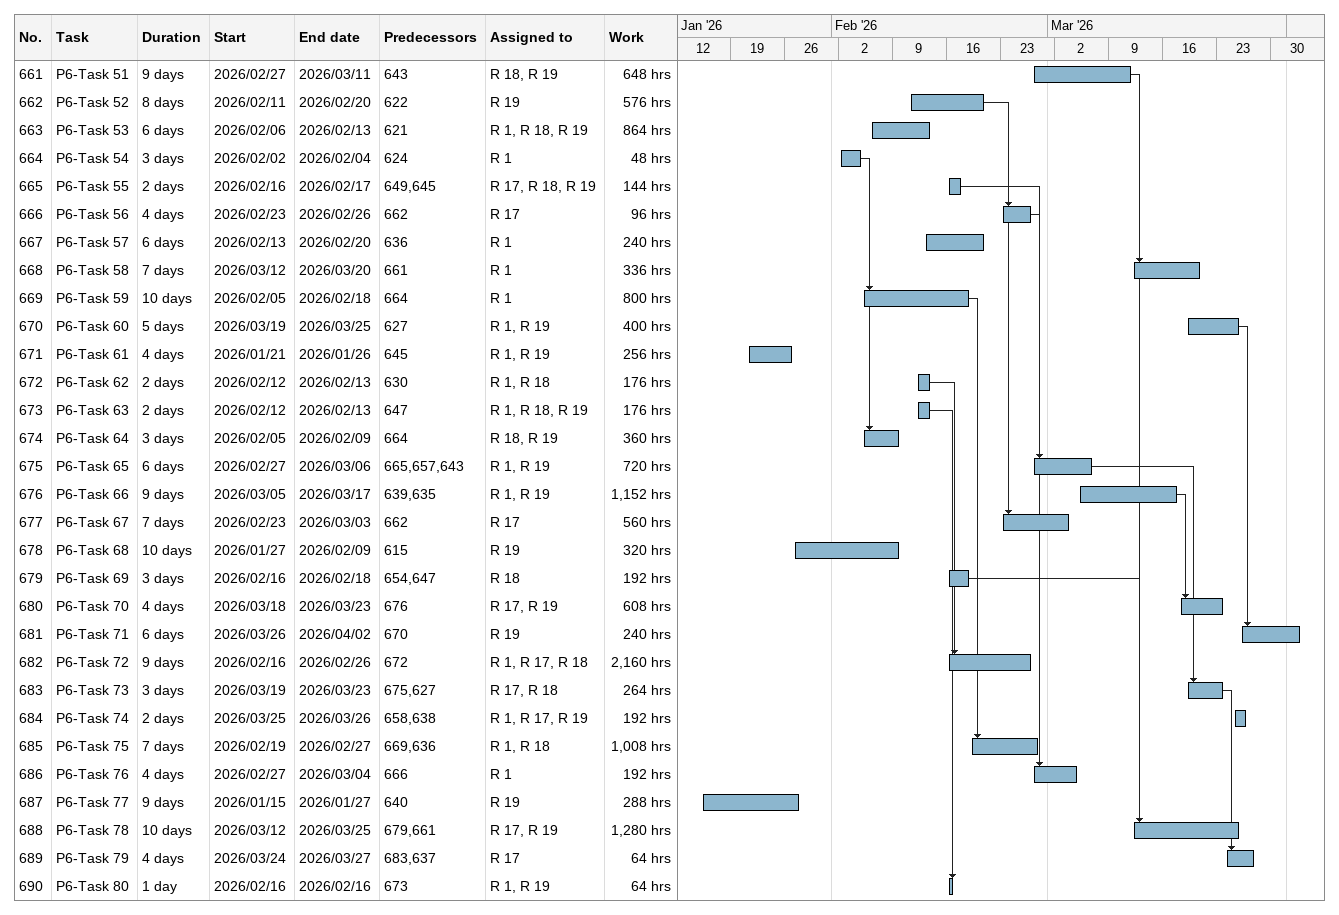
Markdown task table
| ID | Task | Duration | Start | Finish | Predecessors | Resources | Work (h) |
|---|---|---|---|---|---|---|---|
| 661 | P6-Task 51 | 9d | 2026-02-27 | 2026-03-11 | 643 | R 18, R 19 | 648 |
| 662 | P6-Task 52 | 8d | 2026-02-11 | 2026-02-20 | 622 | R 19 | 576 |
| 663 | P6-Task 53 | 6d | 2026-02-06 | 2026-02-13 | 621 | R 1, R 18, R 19 | 864 |
| 664 | P6-Task 54 | 3d | 2026-02-02 | 2026-02-04 | 624 | R 1 | 48 |
| 665 | P6-Task 55 | 2d | 2026-02-16 | 2026-02-17 | 649, 645 | R 17, R 18, R 19 | 144 |
| 666 | P6-Task 56 | 4d | 2026-02-23 | 2026-02-26 | 662 | R 17 | 96 |
| 667 | P6-Task 57 | 6d | 2026-02-13 | 2026-02-20 | 636 | R 1 | 240 |
| 668 | P6-Task 58 | 7d | 2026-03-12 | 2026-03-20 | 661 | R 1 | 336 |
| 669 | P6-Task 59 | 10d | 2026-02-05 | 2026-02-18 | 664 | R 1 | 800 |
| 670 | P6-Task 60 | 5d | 2026-03-19 | 2026-03-25 | 627 | R 1, R 19 | 400 |
| 671 | P6-Task 61 | 4d | 2026-01-21 | 2026-01-26 | 645 | R 1, R 19 | 256 |
| 672 | P6-Task 62 | 2d | 2026-02-12 | 2026-02-13 | 630 | R 1, R 18 | 176 |
| 673 | P6-Task 63 | 2d | 2026-02-12 | 2026-02-13 | 647 | R 1, R 18, R 19 | 176 |
| 674 | P6-Task 64 | 3d | 2026-02-05 | 2026-02-09 | 664 | R 18, R 19 | 360 |
| 675 | P6-Task 65 | 6d | 2026-02-27 | 2026-03-06 | 665, 657, 643 | R 1, R 19 | 720 |
| 676 | P6-Task 66 | 9d | 2026-03-05 | 2026-03-17 | 639, 635 | R 1, R 19 | 1152 |
| 677 | P6-Task 67 | 7d | 2026-02-23 | 2026-03-03 | 662 | R 17 | 560 |
| 678 | P6-Task 68 | 10d | 2026-01-27 | 2026-02-09 | 615 | R 19 | 320 |
| 679 | P6-Task 69 | 3d | 2026-02-16 | 2026-02-18 | 654, 647 | R 18 | 192 |
| 680 | P6-Task 70 | 4d | 2026-03-18 | 2026-03-23 | 676 | R 17, R 19 | 608 |
| 681 | P6-Task 71 | 6d | 2026-03-26 | 2026-04-02 | 670 | R 19 | 240 |
| 682 | P6-Task 72 | 9d | 2026-02-16 | 2026-02-26 | 672 | R 1, R 17, R 18 | 2160 |
| 683 | P6-Task 73 | 3d | 2026-03-19 | 2026-03-23 | 675, 627 | R 17, R 18 | 264 |
| 684 | P6-Task 74 | 2d | 2026-03-25 | 2026-03-26 | 658, 638 | R 1, R 17, R 19 | 192 |
| 685 | P6-Task 75 | 7d | 2026-02-19 | 2026-02-27 | 669, 636 | R 1, R 18 | 1008 |
| 686 | P6-Task 76 | 4d | 2026-02-27 | 2026-03-04 | 666 | R 1 | 192 |
| 687 | P6-Task 77 | 9d | 2026-01-15 | 2026-01-27 | 640 | R 19 | 288 |
| 688 | P6-Task 78 | 10d | 2026-03-12 | 2026-03-25 | 679, 661 | R 17, R 19 | 1280 |
| 689 | P6-Task 79 | 4d | 2026-03-24 | 2026-03-27 | 683, 637 | R 17 | 64 |
| 690 | P6-Task 80 | 1d | 2026-02-16 | 2026-02-16 | 673 | R 1, R 19 | 64 |
